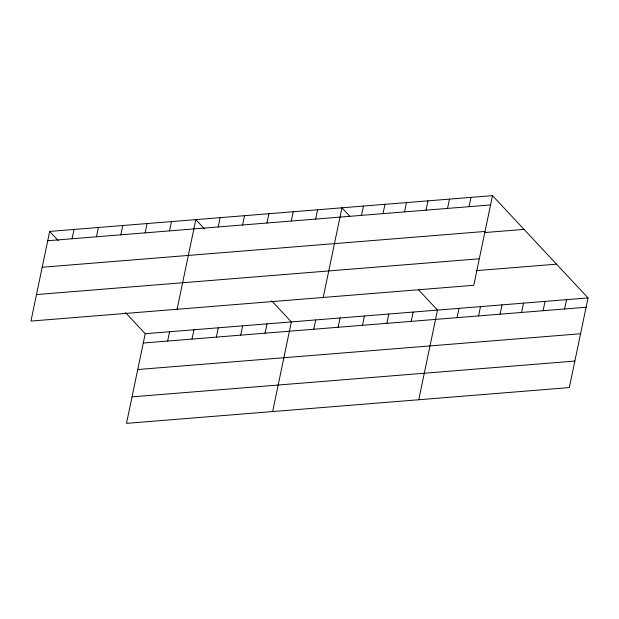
<?xml version="1.0" encoding="UTF-8"?>
<svg xmlns="http://www.w3.org/2000/svg" width="619" height="619" viewBox="0 0 619 619"><rect width="100%" height="100%" fill="white"/><g stroke="black" fill="none" stroke-linecap="round" stroke-linejoin="round"><path stroke-width="0.93" d="M49.682 231.421L30.95 321.075L473.775 285.289L492.5 195.635L49.682 231.421L58.217 240.567M72.09 238.764L74.032 229.456M96.448 236.791L98.39 227.483M120.798 234.825L122.748 225.517M145.156 232.852L147.098 223.544M125.518 312.61L145.225 333.711L126.5 423.365L569.318 387.579L588.05 297.925L492.5 195.635M169.513 230.887L171.455 221.579M167.641 341.054L169.583 331.745M177.08 309.268L195.813 219.613L204.347 228.751M191.991 339.08L193.94 329.772M218.221 226.949L220.163 217.64M216.348 337.115L218.29 327.807M242.578 224.983L244.52 215.675M240.706 335.15L242.648 325.834M266.936 223.018L268.878 213.71M265.056 333.177L267.006 323.869M291.286 221.045L293.236 211.737M272.631 411.558L291.356 321.903L271.656 300.803M315.644 219.08L317.586 209.771M313.771 329.238L315.713 319.93M323.211 297.46L341.943 207.798L349.828 216.24M338.129 327.273L340.071 317.965M361.504 215.373L363.454 206.065M383.014 213.632L384.956 204.324M362.479 325.308L364.429 316M404.524 211.891L406.466 202.583M386.836 323.335L388.778 314.026M426.034 210.158L427.977 200.85M411.194 321.369L413.136 312.061M447.537 208.417L449.487 199.109M418.761 399.75L437.494 310.088L418.444 289.7M469.047 206.676L470.997 197.368M457.054 317.663L458.996 308.355M478.564 315.922L480.506 306.614M500.075 314.181L502.017 304.873M521.577 312.448L523.527 303.14M543.087 310.707L545.029 301.399M564.598 308.966L566.54 299.658M47.733 240.729L490.558 204.943M42.193 267.246L485.017 231.46M484.754 232.566L524.03 229.386M36.49 294.559L479.315 258.773M476.096 270.665L556.52 264.166M145.225 333.711L588.05 297.925M143.283 343.019L586.108 307.233M137.743 369.535L580.568 333.749M132.04 396.849L574.858 361.063"/></g></svg>
